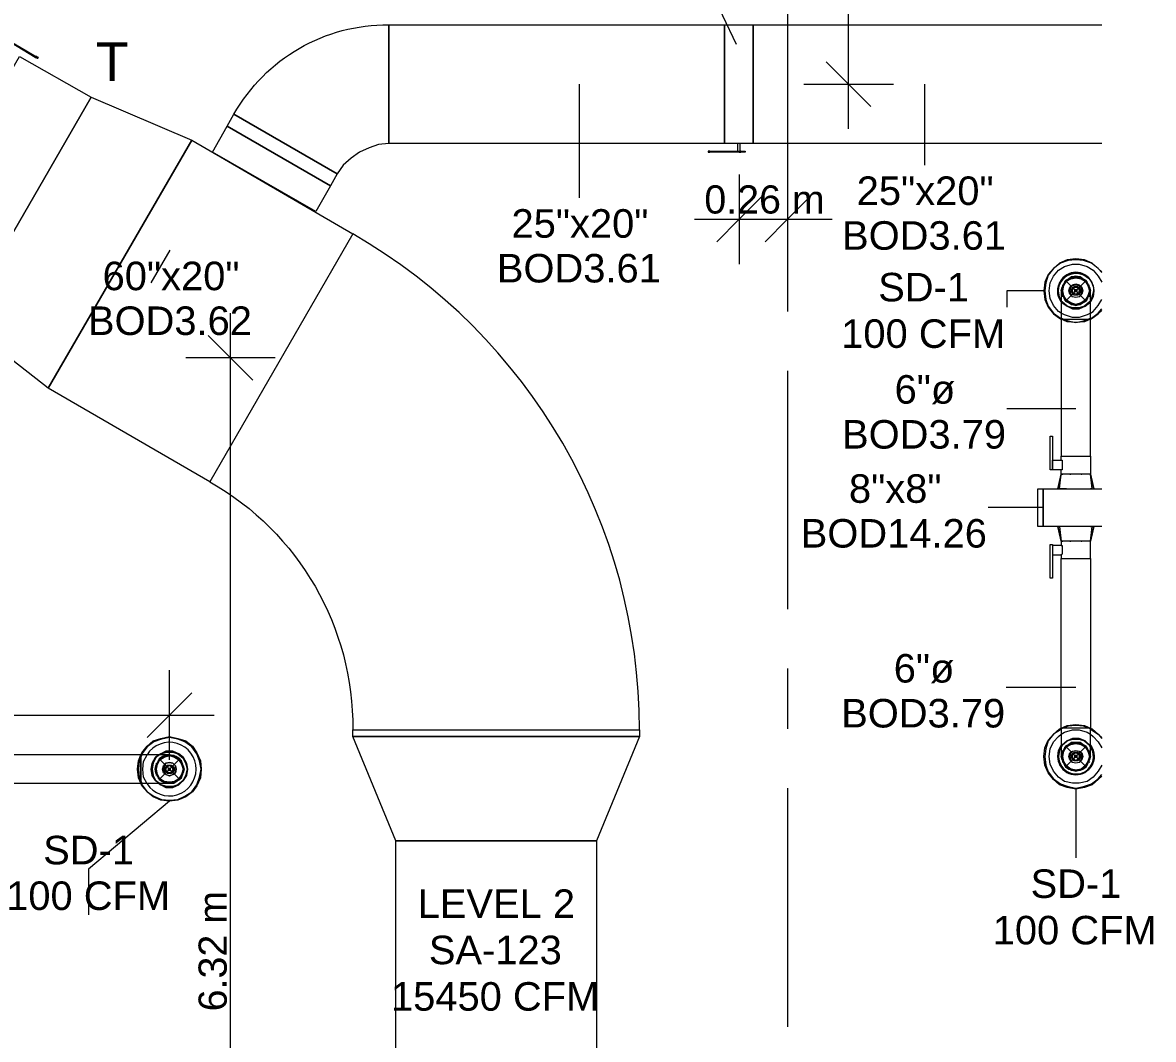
# Model space of a CAD drawing. Header units: metres. Extents: x -2 to 207, y -8 to 52.
# Drawn here: x 54.33 to 60.35, y 35.06 to 40.47 of the extents above; entities that cross this region are included whole.
import ezdxf

# ---------------------------------------------------------------- set-up
doc = ezdxf.new("R2010")
doc.units = ezdxf.units.M
doc.layers.add('HVAC - Ductos', color=5, linetype='Continuous', lineweight=0)
doc.layers.add('PDF_Text', color=7, linetype='Continuous', lineweight=0)
doc.layers.add('PDF_Geometry', color=7, linetype='Continuous', lineweight=0, true_color=0xaaaaaa)
doc.layers.add('PDF_Solid Fills', color=7, linetype='Continuous', lineweight=0, true_color=0xffffff)
doc.styles.add('PDF Helvetica', font='')
doc.styles.get('PDF Helvetica').set_extended_font_data('Helvetica')

msp = doc.modelspace()

# ---------------------------------------------------------------- hatches: boundary and pattern name
at = {"layer": 'PDF_Solid Fills', "lineweight": 0, "transparency": 33554559}
h = msp.add_hatch(color=1, dxfattribs=at)
h.paths.add_polyline_path([(54.3841, 40.2979), (54.3977, 40.2933), (54.3978, 40.2933), (54.3978, 40.2979), (54.3933, 40.3024), (54.3749, 40.3116), (54.3703, 40.3162), (54.352, 40.3254), (54.3475, 40.3299), (54.3291, 40.3391), (54.3199, 40.3391), (54.3245, 40.3345), (54.3429, 40.3254), (54.3475, 40.3208), (54.3657, 40.3116), (54.3703, 40.307), (54.3795, 40.3024)])
h.paths.add_polyline_path([(54.2741, 40.3666), (54.2741, 40.3712), (54.265, 40.3712)])
h.paths.add_polyline_path([(54.3062, 40.3482), (54.3062, 40.3528), (54.2971, 40.3528)])
h.paths.add_polyline_path([(54.2971, 40.3528), (54.2971, 40.3574), (54.2925, 40.362), (54.2833, 40.362), (54.2879, 40.3574)])
h.paths.add_polyline_path([(54.2833, 40.362), (54.2833, 40.3666), (54.2741, 40.3666)])
h.paths.add_polyline_path([(54.3199, 40.3391), (54.3199, 40.3437), (54.3154, 40.3482), (54.3062, 40.3482), (54.3108, 40.3437)])

# ---------------------------------------------------------------- linework, layer by layer
at = {"layer": 'HVAC - Ductos', "lineweight": 0}
for points in [[(58.723, 39.9084), (58.723, 41.8053)], [(58.1273, 40.3574), (57.9808, 40.6644), (58.4114, 40.7835)], [(60.07, 39.8306), (58.2144, 39.8306), (58.2144, 40.4628), (60.07, 40.4628)], [(58.6038, 40.2658), (58.723, 40.1467), (58.8421, 40.0275)], [(57.2889, 40.1467), (57.2889, 39.5419)], [(58.4848, 40.1467), (58.723, 40.1467), (58.9612, 40.1467)], [(59.1262, 40.1467), (59.1262, 39.716)], [(58.1411, 39.6656), (58.1411, 39.4273), (58.1411, 39.1891)], [(58.3977, 39.6656), (58.3977, 39.4273), (58.3977, 39.1891)], [(58.2602, 39.5465), (58.1411, 39.4273), (58.022, 39.3082)], [(58.5168, 39.5465), (58.3977, 39.4273), (58.2785, 39.3082)], [(57.9028, 39.4273), (58.6359, 39.4273)], [(55.0118, 39.0883), (55.1126, 39.2624)], [(60.07, 39.1479), (60.0517, 39.1662), (60.0196, 39.1937), (59.9783, 39.212), (59.9325, 39.2166), (59.8867, 39.212), (59.8455, 39.1937), (59.8134, 39.1662), (59.7859, 39.1341), (59.7676, 39.0929), (59.763, 39.0471), (59.7676, 39.0013), (59.7859, 38.96), (59.8134, 38.9233), (59.8455, 38.9005), (59.8547, 38.8959), (59.8547, 38.1674), (59.8593, 38.1674), (59.8684, 38.1674), (59.8775, 38.1674), (59.8959, 38.1674), (59.9142, 38.1674), (59.9325, 38.1674), (59.9509, 38.1674), (59.9692, 38.1674), (59.9875, 38.1674), (59.9967, 38.1674), (60.0058, 38.1674), (60.0104, 38.1674), (60.0104, 38.0712), (60.0058, 38.0712), (60.0013, 38.0712), (59.9967, 38.0712), (59.9875, 38.0712), (59.9692, 38.0712), (59.9509, 38.0712), (59.9325, 38.0712), (59.9142, 38.0712), (59.8959, 38.0712), (59.8775, 38.0712), (59.8684, 38.0712), (59.8638, 38.0712), (59.8593, 38.0712), (59.8547, 38.0712), (59.8547, 38.0941), (59.8088, 38.0941), (59.8088, 38.0986), (59.8088, 38.1032), (59.8088, 38.1078), (59.8088, 38.1124), (59.8088, 38.1216), (59.8088, 38.1262), (59.8088, 38.1307), (59.8088, 38.1399), (59.8088, 38.1444), (59.8547, 38.1444), (59.8547, 38.1674), (59.8593, 38.1674), (59.8684, 38.1674), (59.8775, 38.1674), (59.8959, 38.1674), (59.9142, 38.1674), (59.9325, 38.1674), (59.9509, 38.1674), (59.9692, 38.1674), (59.9875, 38.1674), (59.9967, 38.1674), (60.0058, 38.1674), (60.0104, 38.1674), (60.0104, 38.8959), (60.0196, 38.9005), (60.0517, 38.9233), (60.07, 38.9417)], [(60.07, 39.1433), (60.0517, 39.1662), (60.015, 39.1937), (59.9737, 39.2074), (59.9325, 39.212), (59.8913, 39.2074), (59.8501, 39.1937), (59.8134, 39.1662), (59.7859, 39.1295), (59.7722, 39.0883), (59.7676, 39.0471), (59.7722, 39.0013), (59.7859, 38.9646), (59.8134, 38.9279), (59.8501, 38.9005), (59.8547, 38.9005)], [(59.8547, 38.9279), (59.8409, 38.9371), (59.8134, 38.9692), (59.7951, 39.0059), (59.7905, 39.0471), (59.7951, 39.0883), (59.8134, 39.1249), (59.8409, 39.157), (59.8729, 39.1754), (59.9142, 39.1891), (59.9509, 39.1891), (59.9921, 39.1754), (60.0242, 39.157), (60.0517, 39.1249), (60.07, 39.0929)], [(59.8547, 38.8959), (59.8593, 38.8959), (59.8684, 38.8959), (59.8775, 38.8959), (59.8959, 38.8959), (59.9142, 38.8959), (59.9325, 38.8959), (59.9509, 38.8959), (59.9692, 38.8959), (59.9875, 38.8959), (59.9967, 38.8959), (60.0058, 38.8959), (60.0104, 38.8959), (60.0104, 38.9371), (60.0104, 38.9783), (60.0104, 39.0104), (60.0104, 39.0333), (60.0104, 39.0471), (60.0058, 39.0425), (60.0104, 39.0471), (60.0058, 39.0654), (59.9967, 39.0837), (59.9875, 39.1021), (59.9692, 39.1112), (59.9509, 39.1204), (59.9325, 39.1249), (59.9142, 39.1204), (59.8959, 39.1112), (59.8775, 39.1021), (59.8684, 39.0837), (59.8593, 39.0654), (59.8547, 39.0471), (59.8593, 39.0425), (59.8547, 39.0471), (59.8593, 39.0654), (59.8684, 39.0837), (59.8775, 39.1021), (59.8959, 39.1112), (59.9142, 39.1204), (59.9325, 39.1249), (59.9509, 39.1204), (59.9692, 39.1112), (59.9875, 39.1021), (59.9967, 39.0837), (60.0058, 39.0654), (60.0104, 39.0471)], [(59.9097, 39.1158), (59.9325, 39.1204), (59.96, 39.1158)], [(59.8638, 39.015), (59.8638, 39.0196), (59.8593, 39.0471), (59.8638, 39.07)], [(59.8638, 39.0745), (59.8638, 39.0791)], [(59.8684, 39.0791), (59.8821, 39.0975), (59.9005, 39.1112)], [(59.9005, 39.1158), (59.9051, 39.1158)], [(59.96, 39.1158), (59.9646, 39.1158)], [(59.9646, 39.1112), (59.9829, 39.0975), (59.9967, 39.0791)], [(60.0013, 39.0791), (60.0013, 39.0745), (60.0058, 39.0745)], [(60.0013, 39.07), (60.0058, 39.0471), (60.0013, 39.0196)], [(59.763, 39.0471), (59.566, 39.0471), (59.566, 38.96)], [(59.8547, 39.0471), (59.8547, 39.0425), (59.8547, 39.0241), (59.8547, 38.9921), (59.8547, 38.9554), (59.8547, 38.9142), (59.8547, 38.8959), (59.8593, 38.8959), (59.8684, 38.8959), (59.8775, 38.8959), (59.8959, 38.8959), (59.9142, 38.8959), (59.9325, 38.8959), (59.9509, 38.8959), (59.9692, 38.8959), (59.9875, 38.8959), (59.9967, 38.8959), (60.0058, 38.8959), (60.0104, 38.8959)], [(59.8593, 39.0425), (59.8593, 39.0287), (59.8684, 39.0104), (59.8775, 38.9921), (59.8959, 38.9829), (59.9142, 38.9737), (59.9325, 38.9692), (59.9509, 38.9737), (59.9692, 38.9829), (59.9875, 38.9921), (59.9967, 39.0104), (60.0058, 39.0287), (60.0058, 39.0425)], [(59.9051, 38.9737), (59.9051, 38.9783), (59.9005, 38.9783), (59.8821, 38.9967), (59.8684, 39.015)], [(59.9967, 39.015), (59.9829, 38.9967), (59.9646, 38.9783), (59.96, 38.9783), (59.9325, 38.9737), (59.9097, 38.9783)], [(60.0058, 39.0196), (60.0013, 39.0196), (60.0013, 39.015)], [(60.0104, 38.9279), (60.0242, 38.9371), (60.0517, 38.9692), (60.07, 39.0012)], [(60.0104, 38.9005), (60.015, 38.9005), (60.0517, 38.9279), (60.07, 38.9508)], [(55.4333, 32.1333), (55.4333, 38.9279)], [(60.0104, 38.9279), (59.9921, 38.9188), (59.9509, 38.9051), (59.9142, 38.9051), (59.8729, 38.9188), (59.8547, 38.9279)], [(59.8547, 38.9005), (59.8913, 38.8867), (59.9325, 38.8775), (59.9737, 38.8867), (60.0104, 38.9005)], [(60.0104, 38.8959), (59.9783, 38.8821), (59.9325, 38.8775), (59.8867, 38.8821), (59.8547, 38.8959)], [(55.3142, 38.8088), (55.4333, 38.6897), (55.5524, 38.5706)], [(55.6716, 38.6897), (55.4333, 38.6897), (55.195, 38.6897)], [(59.9325, 38.4193), (59.566, 38.4193)], [(59.8547, 38.1444), (59.8593, 38.1444), (59.8593, 38.1399), (59.8593, 38.1307), (59.8593, 38.1262), (59.8593, 38.117), (59.8593, 38.1078), (59.8593, 38.0986), (59.8593, 38.0941), (59.8547, 38.0941)], [(59.8821, 37.9933), (59.8775, 37.9933), (59.8593, 37.9933), (59.8501, 37.9933), (59.8455, 37.9933), (59.8547, 38.0712), (59.8363, 37.9933), (59.8409, 37.9933), (59.8363, 37.9933), (59.8547, 38.0712)], [(59.9509, 37.9933), (59.9555, 37.9933), (59.9646, 37.9933), (59.9737, 37.9933), (59.9783, 37.9933), (59.9875, 37.9933), (60.0058, 37.9933), (60.015, 37.9933), (60.0196, 37.9933), (60.0104, 38.0712)], [(60.0288, 37.9933), (60.0104, 38.0712), (60.0288, 37.9933)], [(60.07, 37.7917), (59.7584, 37.7917), (59.7584, 37.9933), (60.07, 37.9933)], [(59.8867, 37.9933), (59.8913, 37.9933), (59.9005, 37.9933), (59.9142, 37.9933)], [(59.9188, 37.9933), (59.9234, 37.9933), (59.9463, 37.9933)], [(60.015, 37.9933), (60.0104, 37.9933)], [(59.7584, 37.8925), (59.4652, 37.8925)], [(59.8363, 37.7917), (59.8547, 37.7138), (59.8363, 37.7917)], [(59.8821, 37.7917), (59.8775, 37.7917), (59.8593, 37.7917), (59.8501, 37.7917), (59.8455, 37.7917), (59.8547, 37.7138)], [(59.9142, 37.7917), (59.9005, 37.7917), (59.8913, 37.7917), (59.8867, 37.7917)], [(59.9463, 37.7917), (59.9234, 37.7917), (59.9188, 37.7917)], [(60.0104, 37.7138), (60.0196, 37.7917), (60.015, 37.7917), (60.0058, 37.7917), (59.9875, 37.7917), (59.9783, 37.7917), (59.9737, 37.7917), (59.9646, 37.7917), (59.9555, 37.7917), (59.9509, 37.7917)], [(60.0104, 37.7917), (60.015, 37.7917)], [(60.07, 36.463), (60.0517, 36.4446), (60.0196, 36.4172), (59.9783, 36.4034), (59.9325, 36.3943), (59.8867, 36.4034), (59.8455, 36.4172), (59.8134, 36.4446), (59.7859, 36.4813), (59.7676, 36.5226), (59.763, 36.5684), (59.7676, 36.6142), (59.7859, 36.6554), (59.8134, 36.6875), (59.8455, 36.715), (59.8547, 36.7195), (59.8547, 37.6222), (59.8593, 37.6222), (59.8684, 37.6222), (59.8775, 37.6222), (59.8959, 37.6222), (59.9142, 37.6222), (59.9325, 37.6222), (59.9509, 37.6222), (59.9692, 37.6222), (59.9875, 37.6222), (59.9967, 37.6222), (60.0058, 37.6222), (60.0104, 37.6222), (60.0104, 37.7138), (60.0058, 37.7138), (60.0013, 37.7138), (59.9967, 37.7138), (59.9875, 37.7138), (59.9692, 37.7138), (59.9509, 37.7138), (59.9325, 37.7138), (59.9142, 37.7138), (59.8959, 37.7138), (59.8775, 37.7138), (59.8684, 37.7138), (59.8638, 37.7138), (59.8593, 37.7138), (59.8547, 37.7138), (59.8547, 37.6909), (59.8088, 37.6909), (59.8088, 37.6863), (59.8088, 37.6817), (59.8088, 37.6726), (59.8088, 37.668), (59.8088, 37.6588), (59.8088, 37.6542), (59.8088, 37.6496), (59.8088, 37.6451)], [(59.8547, 37.6909), (59.8593, 37.6909), (59.8593, 37.6863), (59.8593, 37.6817), (59.8593, 37.6726), (59.8593, 37.6634), (59.8593, 37.6542), (59.8593, 37.6496), (59.8593, 37.6451), (59.8547, 37.6405)], [(59.8088, 37.6405), (59.8547, 37.6405), (59.8547, 37.6222), (59.8593, 37.6222), (59.8684, 37.6222), (59.8775, 37.6222), (59.8959, 37.6222), (59.9142, 37.6222), (59.9325, 37.6222), (59.9509, 37.6222), (59.9692, 37.6222), (59.9875, 37.6222), (59.9967, 37.6222), (60.0058, 37.6222), (60.0104, 37.6222), (60.0104, 36.7195), (60.0196, 36.715), (60.0517, 36.6875), (60.07, 36.6692)], [(55.108, 36.55), (55.108, 36.7883), (55.108, 37.0266)], [(55.2271, 36.9074), (55.108, 36.7883), (54.9889, 36.6692)], [(59.9325, 36.9349), (59.5614, 36.9349)], [(46.9205, 36.7883), (48.5287, 36.7883), (49.2022, 36.7883), (51.4977, 36.7883), (52.4323, 36.7883), (55.3463, 36.7883)], [(59.8547, 36.715), (59.8501, 36.7104), (59.8134, 36.6875), (59.7859, 36.6508), (59.7722, 36.6096), (59.7676, 36.5684), (59.7722, 36.5226), (59.7859, 36.4859), (59.8134, 36.4492), (59.8501, 36.4218), (59.8913, 36.408), (59.9325, 36.3988), (59.9737, 36.408), (60.015, 36.4218), (60.0517, 36.4492), (60.07, 36.4721)], [(59.8547, 36.7195), (59.8867, 36.7333), (59.9325, 36.7379), (59.9783, 36.7333), (60.0104, 36.7195)], [(60.0104, 36.715), (59.9737, 36.7287), (59.9325, 36.7333), (59.8913, 36.7287), (59.8547, 36.715)], [(60.0104, 36.7195), (60.0058, 36.7195), (59.9967, 36.7195), (59.9875, 36.7195), (59.9692, 36.7195), (59.9509, 36.7195), (59.9325, 36.7195), (59.9142, 36.7195), (59.8959, 36.7195), (59.8775, 36.7195), (59.8684, 36.7195), (59.8593, 36.7195), (59.8547, 36.7195), (59.8547, 36.6783), (59.8547, 36.6371), (59.8547, 36.605), (59.8547, 36.5821), (59.8547, 36.5684), (59.8593, 36.573), (59.8547, 36.5684), (59.8593, 36.55), (59.8684, 36.5317), (59.8775, 36.5134), (59.8959, 36.4996), (59.9142, 36.495), (59.9325, 36.4905), (59.9509, 36.495), (59.9692, 36.4996), (59.9875, 36.5134), (59.9967, 36.5317), (60.0058, 36.55), (60.0104, 36.5684), (60.0058, 36.573), (60.0104, 36.5684), (60.0058, 36.55), (59.9967, 36.5317), (59.9875, 36.5134), (59.9692, 36.4996), (59.9509, 36.495), (59.9325, 36.4905), (59.9142, 36.495), (59.8959, 36.4996), (59.8775, 36.5134), (59.8684, 36.5317), (59.8593, 36.55), (59.8547, 36.5684)], [(60.0104, 36.5684), (60.0104, 36.573), (60.0104, 36.5913), (60.0104, 36.6233), (60.0104, 36.66), (60.0104, 36.7013), (60.0104, 36.7195), (60.0058, 36.7195), (59.9967, 36.7195), (59.9875, 36.7195), (59.9692, 36.7195), (59.9509, 36.7195), (59.9325, 36.7195), (59.9142, 36.7195), (59.8959, 36.7195), (59.8775, 36.7195), (59.8684, 36.7195), (59.8593, 36.7195), (59.8547, 36.7195)], [(60.0104, 36.715), (60.015, 36.7104), (60.0517, 36.6875), (60.07, 36.6646)], [(55.108, 36.5775), (55.1034, 36.5775), (55.0851, 36.5775), (55.053, 36.5775), (55.0163, 36.5775), (54.9752, 36.5775), (54.9568, 36.5775), (54.9614, 36.5867), (54.9889, 36.6233), (55.0209, 36.6508), (55.0622, 36.6646), (55.108, 36.6737), (55.1538, 36.6646), (55.195, 36.6508), (55.2317, 36.6233), (55.2546, 36.5867), (55.2729, 36.5455), (55.2775, 36.4996), (55.2729, 36.4538), (55.2546, 36.4126), (55.2317, 36.3805), (55.195, 36.353), (55.1538, 36.3347), (55.108, 36.3301), (55.0622, 36.3347), (55.0209, 36.353), (54.9889, 36.3805), (54.9614, 36.4126), (54.9568, 36.4264), (54.998, 36.4264), (55.0393, 36.4264), (55.0714, 36.4264), (55.0943, 36.4264), (55.108, 36.4264), (55.1034, 36.4264), (55.108, 36.4264), (55.1264, 36.4264), (55.1446, 36.4355), (55.163, 36.4446), (55.1722, 36.463), (55.1813, 36.4813), (55.1859, 36.4996), (55.1813, 36.518), (55.1722, 36.5363), (55.163, 36.5546), (55.1492, 36.5638), (55.1446, 36.5684), (55.1264, 36.573), (55.108, 36.5775), (55.1034, 36.5775), (55.108, 36.5775), (55.1264, 36.573), (55.1446, 36.5684), (55.1492, 36.5638), (55.163, 36.5546), (55.1722, 36.5363), (55.1813, 36.518), (55.1859, 36.4996), (55.1813, 36.4813), (55.1722, 36.463), (55.163, 36.4446), (55.1446, 36.4355), (55.1264, 36.4264), (55.108, 36.4264)], [(54.9614, 36.4264), (54.9614, 36.4172), (54.9889, 36.3805), (55.0255, 36.3576), (55.0668, 36.3393), (55.108, 36.3347), (55.1538, 36.3393), (55.1904, 36.3576), (55.2271, 36.3805), (55.2546, 36.4172), (55.2684, 36.4584), (55.2775, 36.4996), (55.2684, 36.5455), (55.2546, 36.5821), (55.2271, 36.6188), (55.1904, 36.6463), (55.1538, 36.66), (55.108, 36.6692), (55.0668, 36.66), (55.0255, 36.6463), (54.9889, 36.6188), (54.9614, 36.5821), (54.9614, 36.5775)], [(60.07, 36.5225), (60.0517, 36.4905), (60.0242, 36.4584), (59.9921, 36.4355), (59.9509, 36.4264), (59.9142, 36.4264), (59.8729, 36.4355), (59.8409, 36.4584), (59.8134, 36.4905), (59.7951, 36.5271), (59.7905, 36.5684), (59.7951, 36.6096), (59.8134, 36.6463), (59.8409, 36.6737), (59.8547, 36.6875)], [(59.8547, 36.6875), (59.8729, 36.6967), (59.9142, 36.7104), (59.9509, 36.7104), (59.9921, 36.6967), (60.0104, 36.6875)], [(60.0104, 36.6875), (60.0242, 36.6737), (60.0517, 36.6463), (60.07, 36.6142)], [(60.0058, 36.573), (60.0058, 36.5867), (60.0058, 36.5684), (60.0058, 36.55), (59.9967, 36.5317), (59.9829, 36.5134), (59.9692, 36.5042), (59.9509, 36.495), (59.9325, 36.495), (59.9142, 36.495), (59.8959, 36.5042), (59.8821, 36.5134), (59.8684, 36.5317), (59.8638, 36.55), (59.8593, 36.5684), (59.8638, 36.5867), (59.8684, 36.605), (59.8821, 36.6188), (59.8959, 36.6325), (59.9142, 36.6371), (59.9325, 36.6417), (59.9509, 36.6371), (59.9692, 36.6325), (59.9829, 36.6188), (59.9967, 36.605), (60.0058, 36.5867), (59.9967, 36.605), (59.9875, 36.6233), (59.9692, 36.6325), (59.9509, 36.6417), (59.9325, 36.6417), (59.9142, 36.6417), (59.8959, 36.6325), (59.8775, 36.6233), (59.8684, 36.605), (59.8593, 36.5867), (59.8593, 36.573)], [(59.8638, 36.5409), (59.8593, 36.5684), (59.8638, 36.5913), (59.8638, 36.5959), (59.8638, 36.6004)], [(59.8684, 36.6004), (59.8821, 36.6188), (59.9005, 36.6325)], [(59.9005, 36.6371), (59.9051, 36.6371)], [(59.9097, 36.6371), (59.9325, 36.6417), (59.96, 36.6371), (59.9646, 36.6371)], [(59.9646, 36.6325), (59.9829, 36.6188), (59.9967, 36.6004)], [(60.0013, 36.6004), (60.0013, 36.5959), (60.0058, 36.5913)], [(54.9568, 36.4264), (54.9431, 36.4538), (54.9385, 36.4996), (54.9431, 36.5455), (54.9568, 36.5775)], [(54.9614, 36.5775), (54.9477, 36.5455), (54.9431, 36.4996), (54.9477, 36.4584), (54.9614, 36.4264)], [(54.9568, 36.5775), (54.9568, 36.573), (54.9568, 36.5684), (54.9568, 36.5546), (54.9568, 36.5363), (54.9568, 36.518), (54.9568, 36.4996), (54.9568, 36.4813), (54.9568, 36.463), (54.9568, 36.4446), (54.9568, 36.4355), (54.9568, 36.4264)], [(54.9889, 36.4218), (54.9706, 36.4584), (54.966, 36.4996), (54.9706, 36.5409), (54.9889, 36.5775)], [(55.1034, 36.5775), (55.0897, 36.573), (55.0714, 36.5684), (55.053, 36.5546), (55.0439, 36.5363), (55.0347, 36.518), (55.0301, 36.4996), (55.0347, 36.4813), (55.0439, 36.463), (55.053, 36.4446), (55.0714, 36.4355), (55.0897, 36.4264), (55.1034, 36.4264)], [(55.0439, 36.5317), (55.0576, 36.55), (55.076, 36.5684), (55.0806, 36.5684), (55.0806, 36.573)], [(55.0851, 36.5684), (55.108, 36.573), (55.1355, 36.5684)], [(55.1355, 36.573), (55.1355, 36.5684), (55.1401, 36.5684)], [(55.1401, 36.5684), (55.1584, 36.55), (55.1768, 36.5317)], [(59.8638, 36.5363), (59.8638, 36.5409)], [(59.9005, 36.4996), (59.8821, 36.5134), (59.8684, 36.5363)], [(59.9967, 36.5363), (59.9829, 36.5134), (59.9646, 36.4996)], [(60.0013, 36.5913), (60.0058, 36.5684), (60.0013, 36.5409)], [(60.0058, 36.5409), (60.0013, 36.5363)], [(55.0393, 36.4768), (55.0347, 36.4996), (55.0393, 36.5226)], [(55.0393, 36.5271), (55.0393, 36.5317)], [(55.0393, 36.4676), (55.0393, 36.4722)], [(55.1768, 36.5317), (55.1768, 36.5271), (55.1813, 36.5271)], [(55.1768, 36.5226), (55.1813, 36.4996), (55.1768, 36.4768)], [(55.1813, 36.4722), (55.1768, 36.4722), (55.1768, 36.4676)], [(59.9051, 36.495), (59.9005, 36.4996)], [(59.96, 36.4996), (59.9325, 36.495), (59.9097, 36.4996)], [(59.9646, 36.4996), (59.96, 36.495)], [(55.076, 36.4355), (55.0576, 36.4492), (55.0439, 36.4676)], [(55.0806, 36.4309), (55.076, 36.4309)], [(55.1355, 36.4309), (55.108, 36.4264), (55.0851, 36.4309)], [(55.1401, 36.4309), (55.1355, 36.4309)], [(55.1768, 36.4676), (55.1584, 36.4492), (55.1401, 36.4355)], [(59.9325, 36.3943), (59.9325, 36.0277)], [(55.108, 36.3301), (54.6773, 35.9682), (54.6773, 35.7253)]]:
    msp.add_lwpolyline(points, dxfattribs=at)
for points in [[(56.2764, 40.4628), (56.2764, 39.8306), (56.2214, 39.826), (56.171, 39.8076), (56.1205, 39.7847), (56.0748, 39.7526), (56.0335, 39.716), (56.0015, 39.6702), (55.4517, 39.9863, -0.272995)], [(56.0839, 39.3494), (55.3233, 38.0299, -0.272404), (56.0839, 36.7104), (57.6096, 36.7104), (57.6096, 36.6737), (56.0839, 36.6737), (56.0839, 36.7104), (57.6096, 36.7104, 0.268891)], [(60.0288, 39.0471, 1.351365), (59.8547, 38.9921), (59.8455, 39.015), (59.8409, 39.0471, -1.371463), (60.0104, 38.9921), (60.0196, 39.015), (60.0288, 39.0471, 1.017921), (59.8363, 39.0471), (59.8409, 39.015), (59.8547, 38.9875, -1.361525)], [(59.8547, 36.6188), (59.8455, 36.6004), (59.8409, 36.5684, 1.361211), (60.0104, 36.6188), (60.0196, 36.6004), (60.0288, 36.5684), (60.0242, 36.6004), (60.0104, 36.6279, -1.386714), (59.8363, 36.5684, 1.017921), (60.0288, 36.5684, -1.341319)]]:
    msp.add_lwpolyline(points, format="xyb", close=True, dxfattribs=at)
for points in [[(58.0632, 39.8306), (56.2764, 39.8306), (56.2764, 40.4628), (58.0632, 40.4628)], [(54.462, 38.5293), (54.0038, 38.8867), (54.6911, 40.0779), (55.2271, 39.8488)], [(56.0015, 39.6702), (55.9648, 39.606), (55.415, 39.9222), (55.4517, 39.9863)], [(55.3371, 39.7847), (55.415, 39.9222), (55.9648, 39.606), (55.8869, 39.4686)], [(55.2271, 39.8488), (56.0839, 39.3494), (55.3233, 38.0299), (54.462, 38.5293)], [(60.0058, 39.0287), (59.9967, 39.0104), (59.9829, 38.9967), (59.9692, 38.9829), (59.9509, 38.9737), (59.9325, 38.9737), (59.9142, 38.9737), (59.8959, 38.9829), (59.8821, 38.9967), (59.8684, 39.0104), (59.8638, 39.0287), (59.8593, 39.0471), (59.8638, 39.0654), (59.8684, 39.0837), (59.8821, 39.0975), (59.8959, 39.1112), (59.9142, 39.1158), (59.9325, 39.1204), (59.9509, 39.1158), (59.9692, 39.1112), (59.9829, 39.0975), (59.9967, 39.0837), (60.0058, 39.0654), (60.0058, 39.0471)], [(59.8684, 39.0745), (59.8821, 39.0975), (59.9051, 39.1112), (59.9325, 39.1158), (59.96, 39.1112), (59.9829, 39.0975), (59.9967, 39.0745), (60.0058, 39.0471), (59.9967, 39.0196), (59.9829, 38.9967), (59.96, 38.9829), (59.9325, 38.9737), (59.9051, 38.9829), (59.8821, 38.9967), (59.8684, 39.0196), (59.8638, 39.0471)], [(59.9005, 39.0654), (59.9142, 39.0791), (59.9325, 39.0837), (59.9509, 39.0791), (59.9646, 39.0654), (59.9692, 39.0471), (59.9646, 39.0287), (59.9509, 39.015), (59.9325, 39.0104), (59.9142, 39.015), (59.9005, 39.0287), (59.8959, 39.0471)], [(59.9051, 39.0654), (59.9142, 39.0745), (59.9325, 39.0791), (59.9509, 39.0745), (59.96, 39.0654), (59.9646, 39.0471), (59.96, 39.0287), (59.9509, 39.015), (59.9325, 39.0104), (59.9142, 39.015), (59.9051, 39.0287), (59.9005, 39.0471)], [(59.9142, 39.0608), (59.9234, 39.07), (59.9417, 39.07), (59.9555, 39.0608), (59.96, 39.0471), (59.9555, 39.0333), (59.9417, 39.0241), (59.9234, 39.0241), (59.9142, 39.0333), (59.9051, 39.0471)], [(59.9142, 39.0608), (59.9234, 39.07), (59.9417, 39.07), (59.9509, 39.0608), (59.9555, 39.0471), (59.9509, 39.0333), (59.9417, 39.0241), (59.9234, 39.0241), (59.9142, 39.0333), (59.9097, 39.0471)], [(59.9188, 39.0608), (59.9325, 39.0654), (59.9463, 39.0608), (59.9509, 39.0471), (59.9463, 39.0333), (59.9325, 39.0287), (59.9188, 39.0333), (59.9142, 39.0471)], [(59.9279, 39.0517), (59.9279, 39.0471), (59.9279, 39.0517), (59.9371, 39.0517), (59.9371, 39.0471), (59.9371, 39.0517)], [(59.9371, 39.0425), (59.9371, 39.0471), (59.9371, 39.0425), (59.9279, 39.0425), (59.9279, 39.0471), (59.9279, 39.0425)], [(60.0104, 38.9875), (60.0242, 39.015), (60.0288, 39.0471), (60.0242, 39.015)], [(59.8593, 38.9875), (59.8867, 38.9646), (59.9142, 38.9554), (59.9509, 38.9554), (59.9783, 38.9646), (60.0058, 38.9875), (60.0104, 38.9921), (60.0058, 38.9875), (59.9783, 38.9646), (59.9509, 38.9554), (59.9142, 38.9554), (59.8867, 38.9646), (59.8593, 38.9875), (59.8547, 38.9921)], [(60.0058, 38.9829), (59.9829, 38.9646), (59.9509, 38.9509), (59.9142, 38.9509), (59.8867, 38.9646), (59.8593, 38.9829), (59.8547, 38.9875), (59.8593, 38.9829), (59.8867, 38.9646), (59.9142, 38.9509), (59.9509, 38.9509), (59.9829, 38.9646), (60.0058, 38.9829), (60.0104, 38.9875)], [(59.7951, 38.2728), (59.8088, 38.2728), (59.8088, 38.0941), (59.7951, 38.0941)], [(59.8638, 38.0712), (59.8593, 38.0712)], [(59.9051, 38.0712), (59.9005, 38.0712)], [(59.9646, 38.0712), (59.96, 38.0712)], [(59.7584, 37.9933), (59.7584, 37.7917), (59.7309, 37.7917), (59.7309, 37.9933)], [(60.0242, 37.9933), (60.0288, 37.9933)], [(59.8409, 37.7917), (59.8363, 37.7917)], [(60.0288, 37.7917), (60.0104, 37.7138), (60.0288, 37.7917), (60.0242, 37.7917)], [(59.8088, 37.5168), (59.7951, 37.5168), (59.7951, 37.6955), (59.8088, 37.6955)], [(59.8593, 37.7138), (59.8638, 37.7138)], [(59.9005, 37.7138), (59.9051, 37.7138)], [(59.96, 37.7138), (59.9646, 37.7138)], [(56.313, 36.1193), (56.0839, 36.6737), (57.6096, 36.6737), (57.3806, 36.1193)], [(59.8547, 36.6188), (59.8593, 36.6279), (59.8867, 36.6508), (59.9142, 36.66), (59.9509, 36.66), (59.9783, 36.6508), (60.0058, 36.6279), (59.9829, 36.6508), (59.9509, 36.6646), (59.9142, 36.6646), (59.8867, 36.6508), (59.8593, 36.6279), (59.8547, 36.6279), (59.8593, 36.6279)], [(60.0058, 36.6279), (59.9783, 36.6508), (59.9509, 36.66), (59.9142, 36.66), (59.8867, 36.6508), (59.8593, 36.6279), (59.8867, 36.6508), (59.9142, 36.6646), (59.9509, 36.6646), (59.9829, 36.6508), (60.0058, 36.6279), (60.0104, 36.6279), (60.0058, 36.6279), (60.0104, 36.6188)], [(55.2042, 36.4996), (55.195, 36.5317), (55.1813, 36.5592), (55.1538, 36.5821), (55.1264, 36.5913), (55.0943, 36.5913), (55.0622, 36.5821), (55.053, 36.5775), (55.0622, 36.5821), (55.0897, 36.5959), (55.1264, 36.5959), (55.1584, 36.5821), (55.1813, 36.5638), (55.1996, 36.5317), (55.2042, 36.4996), (55.1996, 36.4676), (55.1813, 36.4401), (55.1584, 36.4172), (55.1264, 36.4034), (55.0897, 36.4034), (55.0622, 36.4172), (55.053, 36.4218), (55.0622, 36.4172), (55.0897, 36.4034), (55.1264, 36.4034), (55.1584, 36.4172), (55.1813, 36.4401), (55.1996, 36.4676), (55.2042, 36.4996), (55.1996, 36.5317), (55.1813, 36.5638), (55.1584, 36.5821), (55.1264, 36.5959), (55.0897, 36.5959), (55.0622, 36.5821), (55.053, 36.5775), (55.0622, 36.5821), (55.0943, 36.5913), (55.1264, 36.5913), (55.1538, 36.5821), (55.1813, 36.5592), (55.195, 36.5317), (55.2042, 36.4996), (55.195, 36.4676), (55.1813, 36.4401), (55.1538, 36.4172), (55.1264, 36.408), (55.0943, 36.408), (55.0622, 36.4172), (55.053, 36.4264), (55.0622, 36.4172), (55.0943, 36.408), (55.1264, 36.408), (55.1538, 36.4172), (55.1813, 36.4401), (55.195, 36.4676)], [(59.8547, 36.6279), (59.8409, 36.6004), (59.8363, 36.5684), (59.8409, 36.6004)], [(59.9967, 36.5409), (59.9829, 36.518), (59.96, 36.4996), (59.9325, 36.495), (59.9051, 36.4996), (59.8821, 36.518), (59.8684, 36.5409), (59.8638, 36.5684), (59.8684, 36.5959), (59.8821, 36.6188), (59.9051, 36.6325), (59.9325, 36.6371), (59.96, 36.6325), (59.9829, 36.6188), (59.9967, 36.5959), (60.0058, 36.5684)], [(59.9646, 36.55), (59.9509, 36.5363), (59.9325, 36.5317), (59.9142, 36.5363), (59.9005, 36.55), (59.8959, 36.5684), (59.9005, 36.5867), (59.9142, 36.5959), (59.9325, 36.6004), (59.9509, 36.5959), (59.9646, 36.5867), (59.9692, 36.5684)], [(59.96, 36.55), (59.9509, 36.5363), (59.9325, 36.5317), (59.9142, 36.5363), (59.9051, 36.55), (59.9005, 36.5684), (59.9051, 36.5867), (59.9142, 36.5959), (59.9325, 36.6004), (59.9509, 36.5959), (59.96, 36.5867), (59.9646, 36.5684)], [(52.5881, 36.5775), (52.5881, 36.573), (52.5881, 36.5684), (52.5881, 36.5546), (52.5881, 36.5363), (52.5881, 36.518), (52.5881, 36.4996), (52.5881, 36.4813), (52.5881, 36.463), (52.5881, 36.4446), (52.5881, 36.4355), (52.5881, 36.4264), (54.9568, 36.4264), (54.9568, 36.4355), (54.9568, 36.4446), (54.9568, 36.463), (54.9568, 36.4813), (54.9568, 36.4996), (54.9568, 36.518), (54.9568, 36.5363), (54.9568, 36.5546), (54.9568, 36.5684), (54.9568, 36.573), (54.9568, 36.5775)], [(55.0347, 36.5638), (55.0163, 36.5317), (55.0118, 36.4996), (55.0163, 36.4676), (55.0118, 36.4996), (55.0163, 36.5317), (55.0347, 36.5638), (55.053, 36.5775), (55.0347, 36.5592), (55.0209, 36.5317), (55.0163, 36.4996), (55.0209, 36.5317), (55.0347, 36.5592), (55.053, 36.5775)], [(55.0393, 36.518), (55.0439, 36.5363), (55.0576, 36.55), (55.0714, 36.5638), (55.0897, 36.573), (55.108, 36.573), (55.1264, 36.573), (55.1446, 36.5638), (55.1584, 36.55), (55.1722, 36.5363), (55.1813, 36.518), (55.1813, 36.4996), (55.1813, 36.4813), (55.1722, 36.463), (55.1584, 36.4492), (55.1446, 36.4355), (55.1264, 36.4309), (55.108, 36.4264), (55.0897, 36.4309), (55.0714, 36.4355), (55.0576, 36.4492), (55.0439, 36.463), (55.0393, 36.4813), (55.0347, 36.4996)], [(55.0439, 36.5271), (55.0576, 36.55), (55.0806, 36.5638), (55.108, 36.573), (55.1355, 36.5638), (55.1584, 36.55), (55.1722, 36.5271), (55.1813, 36.4996), (55.1722, 36.4722), (55.1584, 36.4492), (55.1355, 36.4355), (55.108, 36.4309), (55.0806, 36.4355), (55.0576, 36.4492), (55.0439, 36.4722), (55.0393, 36.4996)], [(55.1264, 36.4722), (55.1401, 36.4813), (55.1446, 36.4996), (55.1401, 36.4813), (55.1264, 36.4722), (55.108, 36.463), (55.0897, 36.4722), (55.076, 36.4813), (55.0714, 36.4996), (55.076, 36.518), (55.0897, 36.5317), (55.108, 36.5363), (55.1264, 36.5317), (55.1401, 36.518), (55.1446, 36.4996), (55.1401, 36.518), (55.1264, 36.5317), (55.108, 36.5363), (55.0897, 36.5317), (55.0806, 36.518), (55.076, 36.4996), (55.0806, 36.4813), (55.0897, 36.4722), (55.108, 36.4676)], [(59.9555, 36.5546), (59.9417, 36.5455), (59.9234, 36.5455), (59.9142, 36.5546), (59.9051, 36.5684), (59.9142, 36.5821), (59.9234, 36.5913), (59.9417, 36.5913), (59.9555, 36.5821), (59.96, 36.5684)], [(59.9509, 36.5546), (59.9417, 36.5455), (59.9234, 36.5455), (59.9142, 36.5546), (59.9097, 36.5684), (59.9142, 36.5821), (59.9234, 36.5913), (59.9417, 36.5913), (59.9509, 36.5821), (59.9555, 36.5684)], [(59.9463, 36.5546), (59.9325, 36.5455), (59.9188, 36.5546), (59.9142, 36.5684), (59.9188, 36.5821), (59.9325, 36.5867), (59.9463, 36.5821), (59.9509, 36.5684)], [(59.9279, 36.573), (59.9279, 36.5684), (59.9279, 36.573), (59.9371, 36.573), (59.9371, 36.5684), (59.9371, 36.573)], [(59.9371, 36.5638), (59.9371, 36.5684), (59.9371, 36.5638), (59.9279, 36.5638), (59.9279, 36.5684), (59.9279, 36.5638)], [(55.0209, 36.4676), (55.0347, 36.4401), (55.053, 36.4264), (55.0347, 36.4401), (55.0209, 36.4676), (55.0163, 36.4996)], [(55.0897, 36.5134), (55.0988, 36.5226), (55.1172, 36.5226), (55.1309, 36.5134), (55.1355, 36.4996), (55.1309, 36.4859), (55.1172, 36.4768), (55.0988, 36.4768), (55.0897, 36.4859), (55.0806, 36.4996)], [(55.0897, 36.5134), (55.0988, 36.5226), (55.1172, 36.5226), (55.1264, 36.5134), (55.1309, 36.4996), (55.1264, 36.4859), (55.1172, 36.4768), (55.0988, 36.4768), (55.0897, 36.4859), (55.0851, 36.4996)], [(55.0943, 36.5134), (55.108, 36.5226), (55.1218, 36.5134), (55.1264, 36.4996), (55.1218, 36.4859), (55.108, 36.4813), (55.0943, 36.4859), (55.0897, 36.4996)], [(55.1034, 36.5042), (55.1034, 36.4996), (55.1034, 36.5042), (55.1126, 36.5042), (55.1126, 36.4996), (55.1126, 36.5042)], [(55.1126, 36.495), (55.1126, 36.4996), (55.1126, 36.495), (55.1034, 36.495), (55.1034, 36.4996), (55.1034, 36.495)], [(55.0347, 36.4401), (55.0163, 36.4676), (55.0347, 36.4401), (55.053, 36.4218)], [(57.3806, 33.6819), (56.313, 33.6819), (56.313, 36.1193), (57.3806, 36.1193)]]:
    msp.add_lwpolyline(points, close=True, dxfattribs=at)
at = {"layer": 'HVAC - Ductos', "color": 5, "lineweight": 0}
msp.add_lwpolyline([(54.3108, 40.2933), (54.6911, 40.0779), (54.0038, 38.8867), (53.6235, 39.1066)], close=True, dxfattribs=at)
at = {"layer": 'HVAC - Ductos', "lineweight": 0}
msp.add_lwpolyline([(54.9889, 36.4218, 0.739859), (55.2501, 36.4996, 0.757954), (54.9889, 36.5775)], format="xyb", dxfattribs=at)
at = {"layer": 'PDF_Geometry', "lineweight": 0}
for points in [[(58.3977, 40.8431), (58.3977, 39.5739)], [(58.3977, 39.2578), (58.3977, 38.9371)], [(58.3977, 38.621), (58.3977, 37.3519)], [(58.3977, 37.0357), (58.3977, 36.715)], [(58.3977, 36.3988), (58.3977, 35.1297)]]:
    msp.add_lwpolyline(points, dxfattribs=at)
at = {"layer": 'PDF_Geometry', "color": 1, "lineweight": 0}
for points in [[(58.2144, 39.8306), (58.0632, 39.8306), (58.0632, 40.4628), (58.2144, 40.4628)], [(58.1411, 39.7847), (58.1457, 39.7847), (58.1503, 39.7847), (58.1457, 39.7847)]]:
    msp.add_lwpolyline(points, close=True, dxfattribs=at)
for points in [[(54.3933, 40.2887), (54.3979, 40.2887), (54.4024, 40.2887), (54.4024, 40.2842), (54.407, 40.2842), (54.4024, 40.2842), (54.4024, 40.2887), (54.3979, 40.2887), (54.3933, 40.2887), (54.265, 40.3666), (54.2375, 40.3804), (54.2375, 40.3895), (54.265, 40.3712), (54.265, 40.3666), (54.2604, 40.3666), (54.2559, 40.3712), (54.2375, 40.3345)], [(54.265, 40.3712), (54.3979, 40.2933), (54.4024, 40.2933), (54.407, 40.2887), (54.4116, 40.2887), (54.407, 40.2887), (54.4024, 40.2933), (54.3979, 40.2933)], [(54.407, 40.2887), (54.4116, 40.2887), (54.407, 40.2887)], [(54.407, 40.2842), (54.4116, 40.2887)], [(57.9853, 39.7893), (57.9808, 39.7893), (57.9762, 39.7893), (57.9808, 39.7893), (57.9853, 39.7893), (58.1411, 39.7893), (58.1731, 39.7893), (58.1731, 39.7847), (58.1411, 39.7847), (58.1411, 39.7893), (58.1457, 39.7893), (58.1503, 39.7893), (58.1457, 39.7893), (58.1457, 39.8306)], [(57.9762, 39.7893), (57.9762, 39.7847)], [(58.1411, 39.7847), (57.9853, 39.7847), (57.9808, 39.7847), (57.9762, 39.7847), (57.9808, 39.7847), (57.9853, 39.7847)], [(58.1319, 39.8306), (58.1319, 39.7893)]]:
    msp.add_lwpolyline(points, dxfattribs=at)
at = {"layer": 'PDF_Geometry', "color": 8, "lineweight": 0, "true_color": 0x808080}
for points in [[(59.9921, 39.0929), (59.9555, 39.1204), (59.9097, 39.1204), (59.8729, 39.0929), (59.8547, 39.0471), (59.8729, 39.0013), (59.9097, 38.9737), (59.9555, 38.9737), (59.9921, 39.0013), (60.0104, 39.0471)], [(59.9921, 36.6142), (59.9555, 36.6417), (59.9097, 36.6417), (59.8729, 36.6142), (59.8547, 36.5684), (59.8729, 36.5226), (59.9097, 36.495), (59.9555, 36.495), (59.9921, 36.5226), (60.0104, 36.5684)], [(55.1722, 36.5455), (55.1309, 36.573), (55.0851, 36.573), (55.0484, 36.5455), (55.0301, 36.4996), (55.0484, 36.4538), (55.0851, 36.4264), (55.1309, 36.4264), (55.1722, 36.4538), (55.1859, 36.4996)]]:
    msp.add_lwpolyline(points, close=True, dxfattribs=at)
for points in [[(59.8775, 39.1021), (59.9875, 38.9921)], [(59.9875, 39.1021), (59.8775, 38.9921)], [(59.8775, 36.6233), (59.9875, 36.5134)], [(59.9875, 36.6233), (59.8775, 36.5134)], [(55.053, 36.5546), (55.163, 36.4446)], [(55.163, 36.5546), (55.053, 36.4446)]]:
    msp.add_lwpolyline(points, dxfattribs=at)

# ---------------------------------------------------------------- texts
at = {"layer": 'PDF_Text', "lineweight": 0, "attachment_point": 4, "style": 'PDF Helvetica'}
for s, insert, char_height in [('T', (54.7159, 40.2666), 0.2047), ('0.26 m', (57.9552, 39.5319), 0.15002), ('25"x20"', (58.7662, 39.5784), 0.1519), ('25"x20"', (56.9289, 39.4042), 0.1519), ('BOD3.61', (58.6883, 39.3401), 0.1519), ('BOD3.61', (56.851, 39.166), 0.1519), ('60"x20"', (54.7525, 39.1248), 0.1519), ('SD-1', (58.8807, 39.0652), 0.1519), ('BOD3.62', (54.6746, 38.8865), 0.1519), ('100 CFM', (58.6837, 38.8178), 0.1519), ('6"ø', (58.9678, 38.52), 0.1519), ('BOD3.79', (58.6883, 38.2817), 0.1519), ('8"x8"', (58.725, 37.993), 0.1519), ('BOD14.26', (58.4684, 37.7548), 0.1519), ('6"ø', (58.9632, 37.0354), 0.1519), ('BOD3.79', (58.6837, 36.7972), 0.1519), ('SD-1', (54.4364, 36.0687), 0.1519), ('SD-1', (59.6917, 35.89), 0.1519), ('100 CFM', (54.2393, 35.8258), 0.1519), ('LEVEL 2', (56.4295, 35.7846), 0.1519), ('100 CFM', (59.4901, 35.6426), 0.1519), ('SA-123', (56.489, 35.5372), 0.1519), ('15450 CFM', (56.2874, 35.2898), 0.1519)]:
    msp.add_mtext(s, dxfattribs=dict(at, insert=insert, char_height=char_height))
at = {"layer": 'PDF_Text', "lineweight": 0, "insert": (55.3393, 35.2115), "char_height": 0.15002, "attachment_point": 4, "rotation": 90, "style": 'PDF Helvetica'}
msp.add_mtext('6.32 m', dxfattribs=at)

doc.saveas('drawing.dxf')
